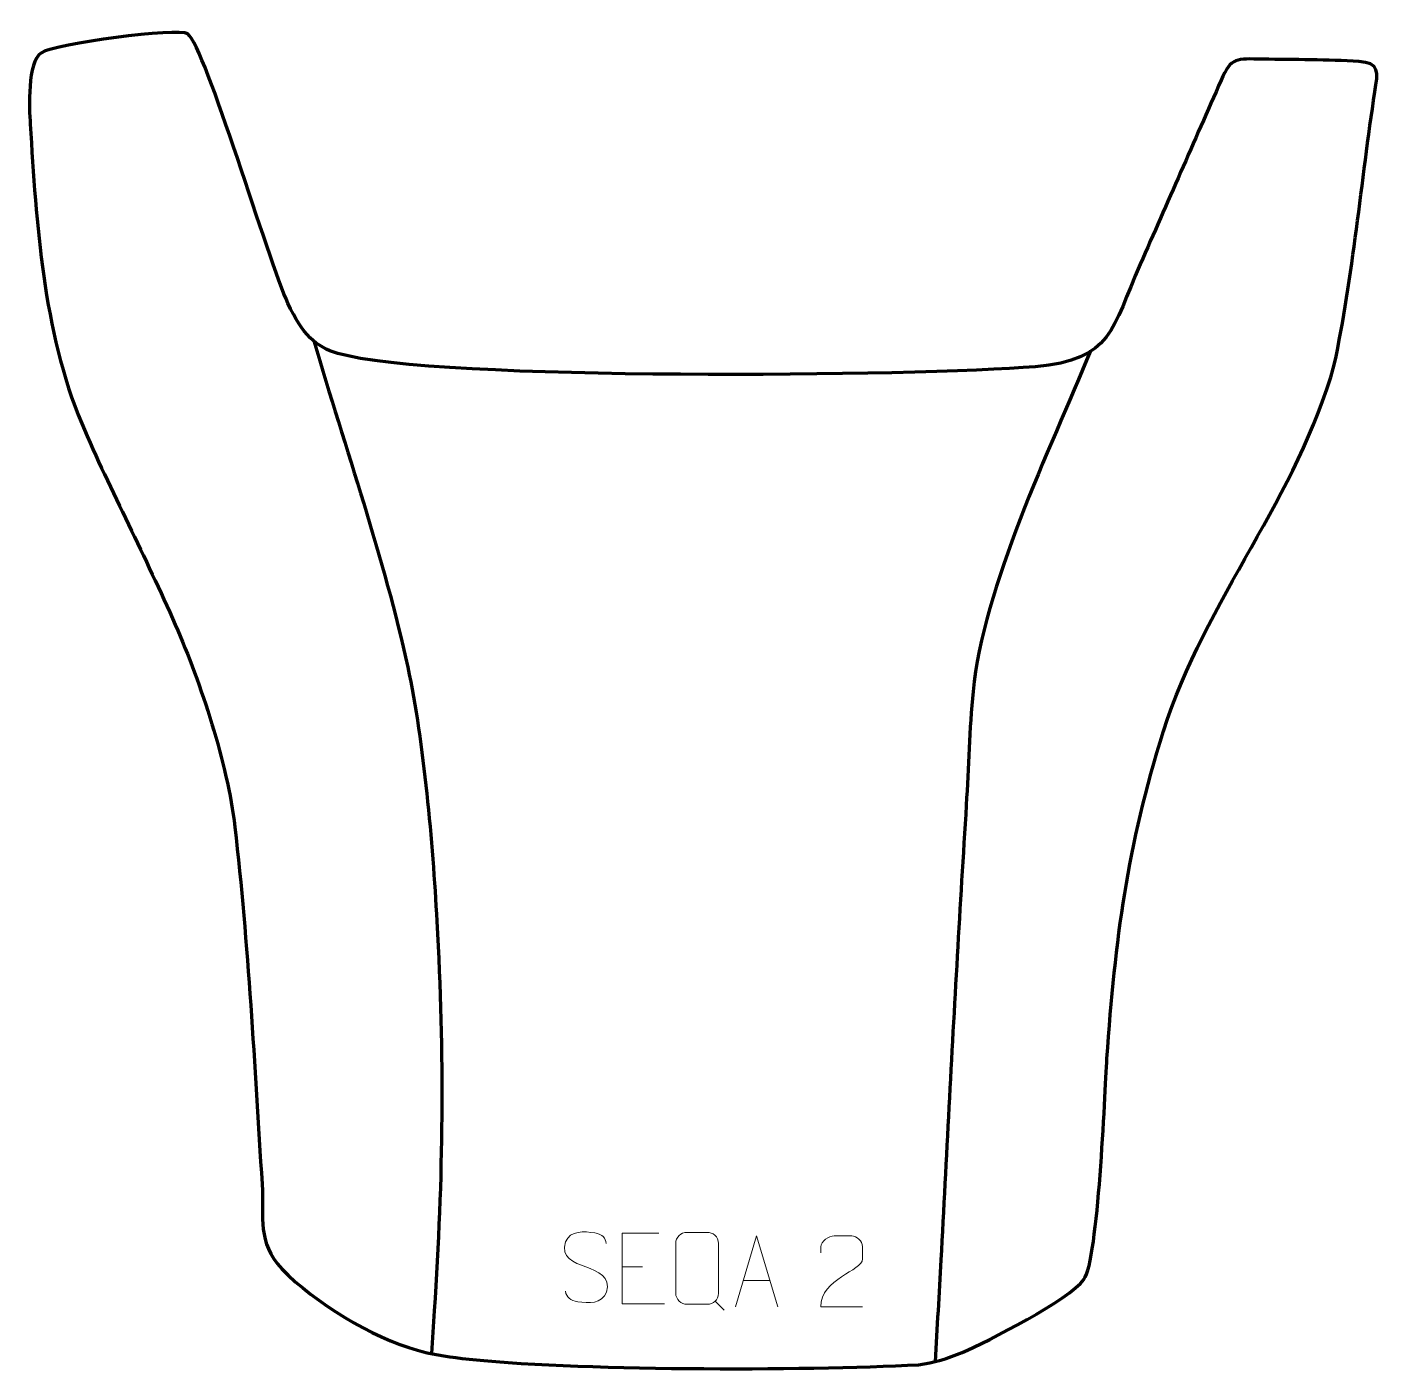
# Model space of a CAD drawing. Header units: millimetres. Extents: x -434 to 43, y 313 to 787.
import ezdxf

# ---------------------------------------------------------------- set-up
doc = ezdxf.new("R2010")
doc.units = ezdxf.units.MM
doc.header["$MEASUREMENT"] = 0
doc.layers.add('layer 1', color=7, linetype='Continuous')
doc.layers.add('layer 2', color=7, linetype='Continuous')

msp = doc.modelspace()

# ---------------------------------------------------------------- linework, layer by layer
at = {"layer": 'layer 1', "color": 142, "lineweight": 158}
for points, knots in [([(-333.0074, 676.5277), (-321.9378, 638.9122), (-308.082, 599.4927), (-299.8433, 561.377), (-299.8433, 561.377), (-294.0421, 534.5386), (-291.1338, 499.4629), (-289.545, 471.7997), (-289.545, 471.7997), (-286.9223, 424.3553), (-287.3033, 381.6844), (-290.4756, 334.2903), (-290.4756, 334.2903), (-290.8119, 329.2652), (-291.1281, 324.2387), (-291.4457, 319.2124)], [0, 0, 0, 0, 0.2, 0.2, 0.2, 0.2, 0.4, 0.4, 0.4, 0.4, 0.6, 0.6, 0.6, 0.6, 1, 1, 1, 1]), ([(-58.8503, 672.9951), (-73.2356, 638.2926), (-96.836, 589.4911), (-100.3199, 552.833), (-100.3199, 552.833), (-101.5831, 539.5406), (-101.9038, 526.0909), (-102.7072, 512.755), (-102.7072, 512.755), (-104.9077, 477.2438), (-106.9596, 441.7245), (-108.8175, 406.1937), (-108.8175, 406.1937), (-109.7537, 388.2217), (-110.6926, 370.2502), (-111.6819, 352.281), (-111.6819, 352.281), (-112.3433, 340.3052), (-113.0048, 328.3295), (-113.6662, 316.3537)], [0, 0, 0, 0, 0.16666667, 0.16666667, 0.16666667, 0.16666667, 0.33333333, 0.33333333, 0.33333333, 0.33333333, 0.5, 0.5, 0.5, 0.5, 0.66666667, 0.66666667, 0.66666667, 0.66666667, 1, 1, 1, 1])]:
    msp.add_open_spline(points, degree=3, knots=knots, dxfattribs=at)
at = {"layer": 'layer 1', "color": 250, "lineweight": 9}
for points, knots in [([(-236.9483, 349.8374), (-241.1966, 351.3078), (-246.1047, 353.1036), (-244.0996, 358.6239), (-244.0996, 358.6239), (-242.5961, 362.7638), (-237.3825, 362.3753), (-233.7789, 361.7742), (-233.7789, 361.7742), (-230.9183, 361.297), (-230.0536, 360.0838), (-229.743, 357.9997)], [0, 0, 0, 0, 0.25, 0.25, 0.25, 0.25, 0.5, 0.5, 0.5, 0.5, 1, 1, 1, 1]), ([(-211.2425, 361.717), (-211.2425, 361.717), (-224.1164, 361.717), (-224.1164, 361.717), (-224.1164, 361.717), (-224.1164, 361.717), (-224.1164, 336.7634), (-224.1164, 336.7634), (-224.1164, 336.7634), (-224.1164, 336.7634), (-209.2506, 336.7634), (-209.2506, 336.7634)], [0, 0, 0, 0, 0.25, 0.25, 0.25, 0.25, 0.5, 0.5, 0.5, 0.5, 1, 1, 1, 1]), ([(-201.2667, 361.994), (-198.8989, 361.994), (-196.5309, 361.994), (-194.1629, 361.994), (-194.1629, 361.994), (-192.1811, 362.0302), (-190.1538, 360.5117), (-190.1267, 358.0301), (-190.1267, 358.0301), (-190.127, 352.1795), (-190.127, 346.3286), (-190.1267, 340.4772), (-190.1267, 340.4772), (-190.2689, 338.1119), (-191.9764, 336.6056), (-194.1629, 336.5946), (-194.1629, 336.5946), (-196.5369, 336.5951), (-198.9107, 336.5951), (-201.2842, 336.5946), (-201.2842, 336.5946), (-203.2441, 336.4874), (-205.2519, 338.4059), (-205.2404, 340.4596), (-205.2404, 340.4596), (-205.2401, 346.3336), (-205.2401, 352.2074), (-205.2404, 358.0808), (-205.2404, 358.0808), (-205.2361, 360.2574), (-203.4579, 362.0077), (-201.2667, 361.994)], [0, 0, 0, 0, 0.11111111, 0.11111111, 0.11111111, 0.11111111, 0.22222222, 0.22222222, 0.22222222, 0.22222222, 0.33333333, 0.33333333, 0.33333333, 0.33333333, 0.44444444, 0.44444444, 0.44444444, 0.44444444, 0.55555556, 0.55555556, 0.55555556, 0.55555556, 0.66666667, 0.66666667, 0.66666667, 0.66666667, 0.77777778, 0.77777778, 0.77777778, 0.77777778, 1, 1, 1, 1]), ([(-184.154, 335.7635), (-184.154, 335.7635), (-176.783, 360.717), (-176.783, 360.717), (-176.783, 360.717), (-176.783, 360.717), (-169.2131, 335.7635), (-169.2131, 335.7635)], [0, 0, 0, 0, 0.33333333, 0.33333333, 0.33333333, 0.33333333, 1, 1, 1, 1]), ([(-139.3122, 335.7531), (-144.2266, 335.7534), (-149.141, 335.7534), (-154.0551, 335.7531), (-154.0551, 335.7531), (-154.0551, 345.6854), (-139.4041, 348.3266), (-139.3122, 352.6369), (-139.3122, 352.6369), (-139.3125, 354.061), (-139.3125, 355.4847), (-139.3122, 356.908), (-139.3122, 356.908), (-139.3291, 358.9851), (-141.4519, 360.7099), (-143.1229, 360.7272), (-143.1229, 360.7272), (-145.1961, 360.7268), (-147.269, 360.7268), (-149.3414, 360.7272), (-149.3414, 360.7272), (-151.1635, 360.7437), (-153.9882, 358.9516), (-154.0551, 356.858), (-154.0551, 356.858), (-154.0551, 356.858), (-154.0551, 354.8032), (-154.0551, 354.8032)], [0, 0, 0, 0, 0.125, 0.125, 0.125, 0.125, 0.25, 0.25, 0.25, 0.25, 0.375, 0.375, 0.375, 0.375, 0.5, 0.5, 0.5, 0.5, 0.625, 0.625, 0.625, 0.625, 0.75, 0.75, 0.75, 0.75, 1, 1, 1, 1]), ([(-236.9483, 349.8373), (-232.9297, 348.1906), (-227.9002, 346.3023), (-229.7342, 340.942), (-229.7342, 340.942), (-231.194, 336.6756), (-236.1048, 336.9323), (-239.8309, 337.487), (-239.8309, 337.487), (-242.5809, 337.8968), (-243.8018, 339.1103), (-244.1798, 341.2225)], [0, 0, 0, 0, 0.25, 0.25, 0.25, 0.25, 0.5, 0.5, 0.5, 0.5, 1, 1, 1, 1])]:
    msp.add_open_spline(points, degree=3, knots=knots, dxfattribs=at)
for points in [[(-224.1164, 349.8373), (-224.1164, 349.8373), (-216.9483, 349.8373), (-216.9483, 349.8373)], [(-181.4314, 345.0129), (-181.4314, 345.0129), (-171.9357, 345.0129), (-171.9357, 345.0129)], [(-191.3366, 337.6926), (-191.3366, 337.6926), (-188.1264, 334.4857), (-188.1264, 334.4857)]]:
    msp.add_open_spline(points, degree=3, dxfattribs=at)
at = {"layer": 'layer 2', "color": 242, "lineweight": 158}
msp.add_open_spline([(-342.1144, 689.8072), (-336.9381, 678.7125), (-332.3548, 674.3973), (-324.5074, 672.1242), (-324.5074, 672.1242), (-289.9581, 662.1162), (-118.6148, 664.013), (-78.4211, 667.4314), (-78.4211, 667.4314), (-51.0019, 669.7633), (-51.2936, 680.949), (-41.3315, 703.5651), (-41.3315, 703.5651), (-31.7926, 725.2117), (-22.2982, 746.8807), (-12.7604, 768.5253), (-12.7604, 768.5253), (-9.1362, 776.7498), (-7.5041, 776.0976), (2.0154, 775.9358), (2.0154, 775.9358), (12.8928, 775.7324), (25.1254, 775.8628), (35.8225, 775.1226), (35.8225, 775.1226), (43.302, 774.605), (42.6561, 771.6342), (41.5095, 764.3822), (41.5095, 764.3822), (36.6483, 733.0094), (33.8335, 698.8386), (27.1825, 668.1375), (27.1825, 668.1375), (14.3145, 621.5201), (-18.1157, 585.5827), (-33.1376, 538.7818), (-33.1376, 538.7818), (-45.8855, 497.6284), (-50.066, 465.9463), (-53.0557, 423.279), (-53.0557, 423.279), (-53.8456, 410.4871), (-56.0364, 352.536), (-61.1756, 345.3436), (-61.1756, 345.3436), (-66.1751, 338.3468), (-95.2596, 323.3334), (-104.2054, 319.5929), (-104.2054, 319.5929), (-109.1501, 317.5877), (-114.1837, 315.841), (-119.5132, 315.2805), (-119.5132, 315.2805), (-160.3729, 313.1377), (-242.2216, 313.0915), (-280.6342, 317.537), (-280.6342, 317.537), (-286.6679, 318.2352), (-292.0384, 319.1693), (-296.4022, 320.4081), (-296.4022, 320.4081), (-312.7224, 325.041), (-332.4932, 337.0118), (-344.3178, 349.1019), (-344.3178, 349.1019), (-353.1758, 358.8247), (-350.449, 366.6538), (-351.2445, 379.0419), (-351.2445, 379.0419), (-353.9251, 420.7831), (-356.0379, 463.6392), (-360.871, 505.1355), (-360.871, 505.1355), (-363.4947, 527.6629), (-372.7541, 555.4718), (-381.8677, 576.3555), (-381.8677, 576.3555), (-392.3167, 600.2991), (-404.5914, 623.1986), (-414.9115, 647.4029), (-414.9115, 647.4029), (-428.5702, 680.1288), (-430.8964, 717.9293), (-433.0785, 753.0521), (-433.0785, 753.0521), (-433.4248, 758.6262), (-434.1885, 774.8862), (-429.1012, 778.2373), (-429.1012, 778.2373), (-424.4879, 781.2763), (-380.7741, 787.2764), (-377.4774, 784.868), (-377.4774, 784.868), (-371.2159, 780.2936), (-348.7918, 704.1192), (-342.1144, 689.8072)], degree=3, knots=[0, 0, 0, 0, 0.04, 0.04, 0.04, 0.04, 0.08, 0.08, 0.08, 0.08, 0.12, 0.12, 0.12, 0.12, 0.16, 0.16, 0.16, 0.16, 0.2, 0.2, 0.2, 0.2, 0.24, 0.24, 0.24, 0.24, 0.28, 0.28, 0.28, 0.28, 0.32, 0.32, 0.32, 0.32, 0.36, 0.36, 0.36, 0.36, 0.4, 0.4, 0.4, 0.4, 0.44, 0.44, 0.44, 0.44, 0.48, 0.48, 0.48, 0.48, 0.52, 0.52, 0.52, 0.52, 0.56, 0.56, 0.56, 0.56, 0.6, 0.6, 0.6, 0.6, 0.64, 0.64, 0.64, 0.64, 0.68, 0.68, 0.68, 0.68, 0.72, 0.72, 0.72, 0.72, 0.76, 0.76, 0.76, 0.76, 0.8, 0.8, 0.8, 0.8, 0.84, 0.84, 0.84, 0.84, 0.88, 0.88, 0.88, 0.88, 0.92, 0.92, 0.92, 0.92, 1, 1, 1, 1], dxfattribs=at)

doc.saveas('drawing.dxf')
